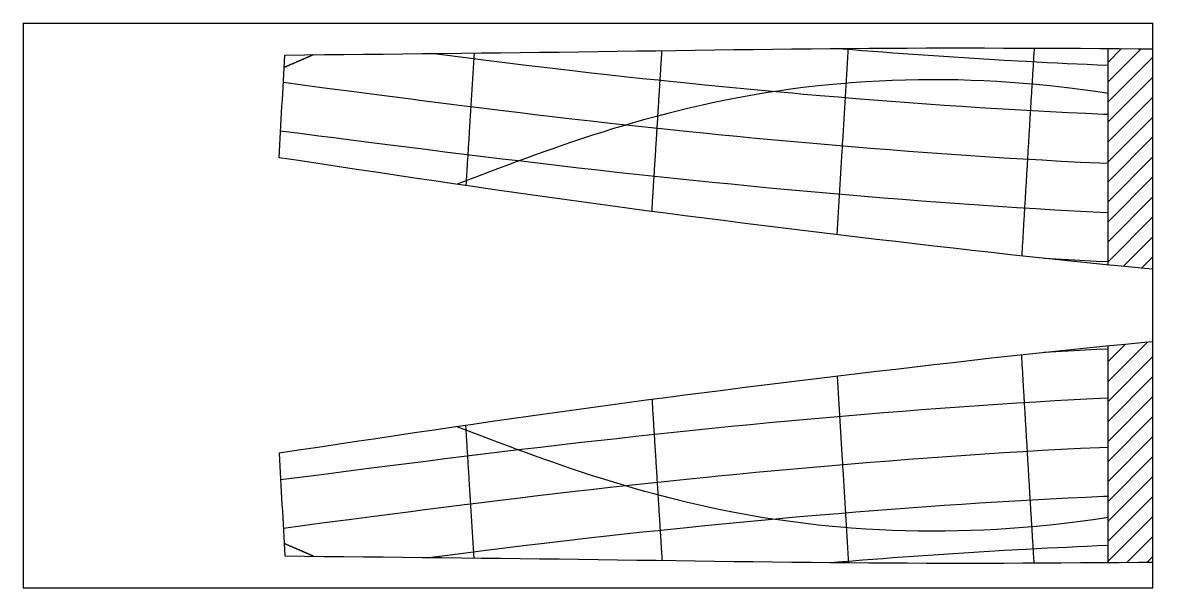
# Model space of a CAD drawing. Extents: x 0 to 10.8, y -3.3 to 3.4.
# Drawn here: x 5.72 to 8.276, y -2.412 to -1.162 of the extents above; entities that cross this region are included whole.
import ezdxf

# ---------------------------------------------------------------- set-up
doc = ezdxf.new("R2010")
doc.units = 0
doc.header["$MEASUREMENT"] = 0
for name, color, linetype in [('buttocks', 7, 'Continuous'), ('stations', 7, 'Continuous'), ('waterlines', 7, 'Continuous'), ('Борт', 7, 'Continuous')]:
    doc.layers.add(name, color=color, linetype=linetype)

msp = doc.modelspace()

# ---------------------------------------------------------------- hatches: boundary and pattern name
at = {"linetype": 'ByBlock'}
h = msp.add_hatch(dxfattribs=at)
h.set_pattern_fill('ANSI31', color=4, scale=0.25, style=0)
h.paths.add_polyline_path([(8.2203, -1.7065), (8.2203, -1.2189), (8.188, -1.2187), (8.1453, -1.2184), (8.1203, -1.2182), (8.1203, -1.6971), (8.159, -1.7009), (8.2014, -1.7048)])
h.paths.add_polyline_path([(8.2203, -2.355), (8.2203, -1.8674), (8.2014, -1.8691), (8.159, -1.873), (8.1203, -1.8767), (8.1203, -2.3557), (8.1453, -2.3556), (8.188, -2.3553)])
h.paths.add_polyline_path([(8.4203, -1.7065), (8.4203, -1.2189), (8.388, -1.2187), (8.3453, -1.2184), (8.3203, -1.2182), (8.3203, -1.6971), (8.359, -1.7009), (8.4014, -1.7048)])
h.paths.add_polyline_path([(8.4203, -2.355), (8.4203, -1.8674), (8.4014, -1.8691), (8.359, -1.873), (8.3203, -1.8767), (8.3203, -2.3557), (8.3453, -2.3556), (8.388, -2.3553)])

# ---------------------------------------------------------------- linework, layer by layer
at = {"color": 2, "linetype": 'ByBlock'}
for p, q in [((5.7203, -1.162), (8.2203, -1.162)), ((5.7203, -1.162), (5.7203, -2.412)), ((8.2203, -2.412), (8.2203, -1.162)), ((5.7203, -2.412), (8.2203, -2.412))]:
    msp.add_line(p, q, dxfattribs=at)
at = {"color": 4, "linetype": 'ByBlock'}
for p, q in [((8.1203, -1.2182), (8.1203, -1.6971)), ((8.1203, -1.8767), (8.1203, -2.3557))]:
    msp.add_line(p, q, dxfattribs=at)
at = {"layer": 'buttocks', "color": 135}
for points in [[(6.363, -1.232), (6.3623, -1.2323), (6.3616, -1.2326), (6.361, -1.2329), (6.3603, -1.2332), (6.3597, -1.2335), (6.359, -1.2337), (6.3583, -1.234), (6.3577, -1.2343), (6.357, -1.2346), (6.3564, -1.2349), (6.3557, -1.2352), (6.3551, -1.2355), (6.3544, -1.2357), (6.3538, -1.236), (6.3531, -1.2363), (6.3525, -1.2366), (6.3519, -1.2368), (6.3512, -1.2371), (6.3506, -1.2374), (6.35, -1.2377), (6.3494, -1.2379), (6.3488, -1.2382), (6.3482, -1.2384), (6.3476, -1.2387), (6.347, -1.239), (6.3464, -1.2392), (6.3458, -1.2395), (6.3453, -1.2397), (6.3447, -1.24), (6.3442, -1.2402), (6.3436, -1.2404), (6.3431, -1.2407), (6.3425, -1.2409), (6.342, -1.2411), (6.3415, -1.2414), (6.341, -1.2416), (6.3405, -1.2418), (6.34, -1.242), (6.3395, -1.2422), (6.339, -1.2424), (6.3385, -1.2427), (6.338, -1.2429), (6.3376, -1.2431), (6.3371, -1.2433), (6.3366, -1.2435), (6.3361, -1.2437), (6.3356, -1.2439), (6.3351, -1.2441), (6.3346, -1.2443), (6.3341, -1.2446), (6.3336, -1.2448), (6.3331, -1.245), (6.3326, -1.2452), (6.3321, -1.2454), (6.3315, -1.2457), (6.331, -1.2459), (6.3304, -1.2462), (6.3299, -1.2464), (6.3293, -1.2466), (6.3287, -1.2469), (6.3281, -1.2472), (6.3275, -1.2474), (6.3269, -1.2477), (6.3262, -1.248), (6.3256, -1.2482), (6.3249, -1.2485), (6.3243, -1.2488), (6.3236, -1.2491), (6.3229, -1.2494), (6.3222, -1.2497), (6.3215, -1.25), (6.3208, -1.2503), (6.32, -1.2506), (6.3193, -1.2509), (6.3186, -1.2513), (6.3178, -1.2516), (6.317, -1.2519), (6.3163, -1.2522), (6.3155, -1.2526), (6.3147, -1.2529), (6.3139, -1.2532), (6.3131, -1.2536), (6.3123, -1.2539), (6.3115, -1.2543), (6.3107, -1.2546), (6.3099, -1.255), (6.3091, -1.2553), (6.3083, -1.2557), (6.3074, -1.256), (6.3066, -1.2564), (6.3058, -1.2568), (6.3049, -1.2571), (6.3041, -1.2575), (6.3032, -1.2578), (6.3024, -1.2582), (6.3016, -1.2586), (6.3007, -1.2589), (6.2999, -1.2593), (6.299, -1.2596), (6.2982, -1.26)], [(8.1203, -1.3176), (8.1174, -1.3172), (8.088, -1.3128), (8.0592, -1.3088), (8.0366, -1.3061), (8.0179, -1.3038), (7.9921, -1.3009), (7.9617, -1.2979), (7.933, -1.2954), (7.9043, -1.2932), (7.8753, -1.2914), (7.8465, -1.2899), (7.8175, -1.2887), (7.7886, -1.2879), (7.7596, -1.2874), (7.7306, -1.2873), (7.7017, -1.2875), (7.6726, -1.288), (7.6433, -1.289), (7.6154, -1.2902), (7.5853, -1.2919), (7.5526, -1.2942), (7.5386, -1.2953), (7.511, -1.2978), (7.4797, -1.3009), (7.4521, -1.3041), (7.4233, -1.3078), (7.391, -1.3124), (7.3684, -1.3158), (7.3506, -1.3188), (7.3225, -1.3235), (7.2938, -1.3289), (7.2634, -1.335), (7.2455, -1.3387), (7.224, -1.3434), (7.1903, -1.3512), (7.1646, -1.3575), (7.15, -1.3611), (7.119, -1.3692), (7.0959, -1.3756), (7.0779, -1.3806), (7.0486, -1.3891), (7.027, -1.3956), (7.0051, -1.4024), (6.9779, -1.4111), (6.9603, -1.4169), (6.9338, -1.4257), (6.9166, -1.4316), (6.8926, -1.4399), (6.8746, -1.4463), (6.8519, -1.4544), (6.8341, -1.4609), (6.8111, -1.4693), (6.7944, -1.4755), (6.7699, -1.4847), (6.7545, -1.4906), (6.7257, -1.5015), (6.7119, -1.5068), (6.681, -1.5187)], [(8.1203, -2.2562), (8.1174, -2.2567), (8.088, -2.2611), (8.0592, -2.2651), (8.0366, -2.2679), (8.0179, -2.2702), (7.9921, -2.273), (7.9617, -2.276), (7.933, -2.2785), (7.9043, -2.2807), (7.8753, -2.2825), (7.8465, -2.284), (7.8175, -2.2852), (7.7886, -2.286), (7.7596, -2.2865), (7.7306, -2.2867), (7.7017, -2.2865), (7.6726, -2.2859), (7.6433, -2.285), (7.6154, -2.2838), (7.5853, -2.282), (7.5526, -2.2797), (7.5386, -2.2786), (7.511, -2.2762), (7.4797, -2.273), (7.4521, -2.2698), (7.4233, -2.2661), (7.391, -2.2616), (7.3684, -2.2581), (7.3506, -2.2551), (7.3225, -2.2504), (7.2938, -2.245), (7.2634, -2.2389), (7.2455, -2.2352), (7.224, -2.2305), (7.1903, -2.2227), (7.1646, -2.2165), (7.15, -2.2128), (7.119, -2.2047), (7.0959, -2.1983), (7.0779, -2.1933), (7.0486, -2.1848), (7.027, -2.1783), (7.0051, -2.1715), (6.9779, -2.1629), (6.9603, -2.157), (6.9338, -2.1483), (6.9166, -2.1423), (6.8926, -2.134), (6.8746, -2.1276), (6.8519, -2.1195), (6.8341, -2.113), (6.8111, -2.1046), (6.7944, -2.0984), (6.7699, -2.0892), (6.7545, -2.0834), (6.7257, -2.0724), (6.7119, -2.0671), (6.681, -2.0552)], [(6.363, -2.3419), (6.3623, -2.3416), (6.3616, -2.3413), (6.361, -2.341), (6.3603, -2.3408), (6.3597, -2.3405), (6.359, -2.3402), (6.3583, -2.3399), (6.3577, -2.3396), (6.357, -2.3393), (6.3564, -2.339), (6.3557, -2.3387), (6.3551, -2.3385), (6.3544, -2.3382), (6.3538, -2.3379), (6.3531, -2.3376), (6.3525, -2.3374), (6.3519, -2.3371), (6.3512, -2.3368), (6.3506, -2.3365), (6.35, -2.3363), (6.3494, -2.336), (6.3488, -2.3357), (6.3482, -2.3355), (6.3476, -2.3352), (6.347, -2.335), (6.3464, -2.3347), (6.3458, -2.3345), (6.3453, -2.3342), (6.3447, -2.334), (6.3442, -2.3337), (6.3436, -2.3335), (6.3431, -2.3333), (6.3425, -2.333), (6.342, -2.3328), (6.3415, -2.3326), (6.341, -2.3323), (6.3405, -2.3321), (6.34, -2.3319), (6.3395, -2.3317), (6.339, -2.3315), (6.3385, -2.3313), (6.338, -2.3311), (6.3376, -2.3309), (6.3371, -2.3306), (6.3366, -2.3304), (6.3361, -2.3302), (6.3356, -2.33), (6.3351, -2.3298), (6.3346, -2.3296), (6.3341, -2.3294), (6.3336, -2.3291), (6.3331, -2.3289), (6.3326, -2.3287), (6.3321, -2.3285), (6.3315, -2.3282), (6.331, -2.328), (6.3304, -2.3278), (6.3299, -2.3275), (6.3293, -2.3273), (6.3287, -2.327), (6.3281, -2.3268), (6.3275, -2.3265), (6.3269, -2.3262), (6.3262, -2.326), (6.3256, -2.3257), (6.3249, -2.3254), (6.3243, -2.3251), (6.3236, -2.3248), (6.3229, -2.3245), (6.3222, -2.3242), (6.3215, -2.3239), (6.3208, -2.3236), (6.32, -2.3233), (6.3193, -2.323), (6.3186, -2.3227), (6.3178, -2.3223), (6.317, -2.322), (6.3163, -2.3217), (6.3155, -2.3213), (6.3147, -2.321), (6.3139, -2.3207), (6.3131, -2.3203), (6.3123, -2.32), (6.3115, -2.3196), (6.3107, -2.3193), (6.3099, -2.3189), (6.3091, -2.3186), (6.3083, -2.3182), (6.3074, -2.3179), (6.3066, -2.3175), (6.3058, -2.3172), (6.3049, -2.3168), (6.3041, -2.3165), (6.3032, -2.3161), (6.3024, -2.3157), (6.3016, -2.3154), (6.3007, -2.315), (6.2999, -2.3146), (6.299, -2.3143), (6.2982, -2.3139)]]:
    msp.add_lwpolyline(points, dxfattribs=at)
at = {"layer": 'stations', "color": 135}
for points in [[(7.1119, -1.5788), (7.1121, -1.5752), (7.1123, -1.5717), (7.1125, -1.5681), (7.1127, -1.5646), (7.113, -1.561), (7.1132, -1.5574), (7.1134, -1.5539), (7.1136, -1.5503), (7.1138, -1.5468), (7.1141, -1.5432), (7.1143, -1.5396), (7.1145, -1.5361), (7.1147, -1.5325), (7.115, -1.529), (7.1152, -1.5254), (7.1154, -1.5218), (7.1156, -1.5183), (7.1158, -1.5147), (7.1161, -1.5112), (7.1163, -1.5076), (7.1165, -1.5041), (7.1167, -1.5005), (7.117, -1.4969), (7.1172, -1.4934), (7.1174, -1.4898), (7.1176, -1.4863), (7.1178, -1.4827), (7.1181, -1.4791), (7.1183, -1.4756), (7.1185, -1.472), (7.1187, -1.4685), (7.1189, -1.4649), (7.1192, -1.4613), (7.1194, -1.4578), (7.1196, -1.4542), (7.1198, -1.4507), (7.1201, -1.4471), (7.1203, -1.4435), (7.1205, -1.44), (7.1207, -1.4364), (7.1209, -1.4329), (7.1212, -1.4293), (7.1214, -1.4257), (7.1216, -1.4222), (7.1218, -1.4186), (7.1221, -1.4151), (7.1223, -1.4115), (7.1225, -1.408), (7.1227, -1.4044), (7.1229, -1.4008), (7.1232, -1.3973), (7.1234, -1.3937), (7.1236, -1.3902), (7.1238, -1.3866), (7.1241, -1.383), (7.1243, -1.3795), (7.1245, -1.3759), (7.1247, -1.3724), (7.1249, -1.3688), (7.1252, -1.3652), (7.1254, -1.3617), (7.1256, -1.3581), (7.1258, -1.3546), (7.126, -1.351), (7.1263, -1.3474), (7.1265, -1.3439), (7.1267, -1.3403), (7.1269, -1.3368), (7.1272, -1.3332), (7.1274, -1.3296), (7.1276, -1.3261), (7.1278, -1.3225), (7.128, -1.319), (7.1283, -1.3154), (7.1285, -1.3119), (7.1287, -1.3083), (7.1289, -1.3047), (7.1292, -1.3012), (7.1294, -1.2976), (7.1296, -1.2941), (7.1298, -1.2905), (7.13, -1.2869), (7.1303, -1.2834), (7.1305, -1.2798), (7.1307, -1.2763), (7.1309, -1.2727), (7.1312, -1.2691), (7.1314, -1.2656), (7.1316, -1.262), (7.1318, -1.2585), (7.132, -1.2549), (7.1323, -1.2513), (7.1325, -1.2478), (7.1327, -1.2442), (7.1329, -1.2407), (7.1332, -1.2371), (7.1334, -1.2336), (7.1336, -1.23), (7.1338, -1.2264), (7.1341, -1.2229)], [(7.5216, -1.6302), (7.5218, -1.6261), (7.5221, -1.622), (7.5223, -1.6178), (7.5226, -1.6137), (7.5228, -1.6096), (7.5231, -1.6055), (7.5233, -1.6013), (7.5236, -1.5972), (7.5238, -1.5931), (7.5241, -1.589), (7.5243, -1.5849), (7.5246, -1.5807), (7.5248, -1.5766), (7.5251, -1.5725), (7.5253, -1.5684), (7.5256, -1.5642), (7.5258, -1.5601), (7.5261, -1.556), (7.5263, -1.5519), (7.5266, -1.5477), (7.5268, -1.5436), (7.5271, -1.5395), (7.5273, -1.5354), (7.5276, -1.5313), (7.5278, -1.5271), (7.5281, -1.523), (7.5283, -1.5189), (7.5286, -1.5148), (7.5288, -1.5106), (7.5291, -1.5065), (7.5293, -1.5024), (7.5296, -1.4983), (7.5298, -1.4941), (7.5301, -1.49), (7.5303, -1.4859), (7.5306, -1.4818), (7.5308, -1.4777), (7.5311, -1.4735), (7.5313, -1.4694), (7.5316, -1.4653), (7.5318, -1.4612), (7.5321, -1.457), (7.5323, -1.4529), (7.5326, -1.4488), (7.5328, -1.4447), (7.5331, -1.4405), (7.5333, -1.4364), (7.5336, -1.4323), (7.5338, -1.4282), (7.5341, -1.424), (7.5343, -1.4199), (7.5346, -1.4158), (7.5348, -1.4117), (7.5351, -1.4076), (7.5353, -1.4034), (7.5356, -1.3993), (7.5358, -1.3952), (7.5361, -1.3911), (7.5363, -1.3869), (7.5366, -1.3828), (7.5368, -1.3787), (7.5371, -1.3746), (7.5373, -1.3704), (7.5376, -1.3663), (7.5378, -1.3622), (7.5381, -1.3581), (7.5383, -1.354), (7.5386, -1.3498), (7.5388, -1.3457), (7.5391, -1.3416), (7.5393, -1.3375), (7.5396, -1.3333), (7.5398, -1.3292), (7.5401, -1.3251), (7.5403, -1.321), (7.5406, -1.3168), (7.5408, -1.3127), (7.5411, -1.3086), (7.5413, -1.3045), (7.5416, -1.3004), (7.5418, -1.2962), (7.5421, -1.2921), (7.5423, -1.288), (7.5426, -1.2839), (7.5428, -1.2797), (7.5431, -1.2756), (7.5433, -1.2715), (7.5436, -1.2674), (7.5438, -1.2632), (7.5441, -1.2591), (7.5443, -1.255), (7.5446, -1.2509), (7.5448, -1.2468), (7.5451, -1.2426), (7.5453, -1.2385), (7.5456, -1.2344), (7.5458, -1.2303), (7.5461, -1.2261), (7.5463, -1.222), (7.5466, -1.2179)], [(7.9575, -1.2173), (7.9572, -1.2219), (7.9569, -1.2265), (7.9566, -1.2311), (7.9564, -1.2357), (7.9561, -1.2403), (7.9558, -1.2449), (7.9555, -1.2495), (7.9552, -1.2541), (7.955, -1.2587), (7.9547, -1.2633), (7.9544, -1.2679), (7.9541, -1.2725), (7.9539, -1.2771), (7.9536, -1.2817), (7.9533, -1.2863), (7.953, -1.2909), (7.9528, -1.2955), (7.9525, -1.3001), (7.9522, -1.3047), (7.9519, -1.3093), (7.9517, -1.3139), (7.9514, -1.3185), (7.9511, -1.3231), (7.9508, -1.3277), (7.9505, -1.3323), (7.9503, -1.3369), (7.95, -1.3415), (7.9497, -1.3461), (7.9494, -1.3507), (7.9492, -1.3553), (7.9489, -1.3599), (7.9486, -1.3645), (7.9483, -1.3691), (7.9481, -1.3737), (7.9478, -1.3784), (7.9475, -1.383), (7.9472, -1.3876), (7.947, -1.3922), (7.9467, -1.3968), (7.9464, -1.4014), (7.9461, -1.406), (7.9459, -1.4106), (7.9456, -1.4152), (7.9453, -1.4198), (7.945, -1.4244), (7.9448, -1.429), (7.9445, -1.4336), (7.9442, -1.4382), (7.9439, -1.4428), (7.9437, -1.4474), (7.9434, -1.452), (7.9431, -1.4566), (7.9428, -1.4612), (7.9426, -1.4658), (7.9423, -1.4704), (7.942, -1.475), (7.9417, -1.4796), (7.9415, -1.4842), (7.9412, -1.4888), (7.9409, -1.4934), (7.9406, -1.498), (7.9404, -1.5026), (7.9401, -1.5072), (7.9398, -1.5118), (7.9395, -1.5164), (7.9393, -1.521), (7.939, -1.5256), (7.9387, -1.5302), (7.9384, -1.5348), (7.9382, -1.5394), (7.9379, -1.544), (7.9376, -1.5486), (7.9374, -1.5532), (7.9371, -1.5578), (7.9368, -1.5624), (7.9365, -1.567), (7.9363, -1.5716), (7.936, -1.5762), (7.9357, -1.5808), (7.9354, -1.5854), (7.9352, -1.59), (7.9349, -1.5946), (7.9346, -1.5992), (7.9343, -1.6038), (7.9341, -1.6084), (7.9338, -1.613), (7.9335, -1.6176), (7.9332, -1.6222), (7.933, -1.6268), (7.9327, -1.6314), (7.9324, -1.636), (7.9322, -1.6406), (7.9319, -1.6452), (7.9316, -1.6498), (7.9313, -1.6544), (7.9311, -1.659), (7.9308, -1.6636), (7.9305, -1.6682), (7.9302, -1.6728), (7.93, -1.6774)], [(6.7183, -1.2283), (6.7181, -1.2312), (6.7179, -1.2341), (6.7177, -1.2371), (6.7176, -1.24), (6.7174, -1.2429), (6.7172, -1.2459), (6.717, -1.2488), (6.7168, -1.2517), (6.7166, -1.2547), (6.7165, -1.2576), (6.7163, -1.2605), (6.7161, -1.2635), (6.7159, -1.2664), (6.7157, -1.2693), (6.7155, -1.2723), (6.7154, -1.2752), (6.7152, -1.2781), (6.715, -1.2811), (6.7148, -1.284), (6.7146, -1.2869), (6.7145, -1.2899), (6.7143, -1.2928), (6.7141, -1.2957), (6.7139, -1.2987), (6.7137, -1.3016), (6.7135, -1.3045), (6.7134, -1.3074), (6.7132, -1.3104), (6.713, -1.3133), (6.7128, -1.3162), (6.7126, -1.3192), (6.7124, -1.3221), (6.7123, -1.325), (6.7121, -1.328), (6.7119, -1.3309), (6.7117, -1.3338), (6.7115, -1.3368), (6.7114, -1.3397), (6.7112, -1.3426), (6.711, -1.3456), (6.7108, -1.3485), (6.7106, -1.3514), (6.7104, -1.3544), (6.7103, -1.3573), (6.7101, -1.3602), (6.7099, -1.3632), (6.7097, -1.3661), (6.7095, -1.369), (6.7093, -1.372), (6.7092, -1.3749), (6.709, -1.3778), (6.7088, -1.3808), (6.7086, -1.3837), (6.7084, -1.3866), (6.7083, -1.3896), (6.7081, -1.3925), (6.7079, -1.3954), (6.7077, -1.3984), (6.7075, -1.4013), (6.7073, -1.4042), (6.7072, -1.4071), (6.707, -1.4101), (6.7068, -1.413), (6.7066, -1.4159), (6.7064, -1.4189), (6.7063, -1.4218), (6.7061, -1.4247), (6.7059, -1.4277), (6.7057, -1.4306), (6.7055, -1.4335), (6.7053, -1.4365), (6.7052, -1.4394), (6.705, -1.4423), (6.7048, -1.4453), (6.7046, -1.4482), (6.7044, -1.4511), (6.7043, -1.4541), (6.7041, -1.457), (6.7039, -1.4599), (6.7037, -1.4629), (6.7035, -1.4658), (6.7033, -1.4687), (6.7032, -1.4717), (6.703, -1.4746), (6.7028, -1.4775), (6.7026, -1.4805), (6.7024, -1.4834), (6.7023, -1.4863), (6.7021, -1.4893), (6.7019, -1.4922), (6.7017, -1.4951), (6.7015, -1.4981), (6.7013, -1.501), (6.7012, -1.5039), (6.701, -1.5068), (6.7008, -1.5098), (6.7006, -1.5127), (6.7004, -1.5156), (6.7003, -1.5186), (6.7001, -1.5215)], [(7.9575, -2.3566), (7.9572, -2.352), (7.9569, -2.3474), (7.9566, -2.3428), (7.9564, -2.3382), (7.9561, -2.3336), (7.9558, -2.329), (7.9555, -2.3244), (7.9552, -2.3198), (7.955, -2.3152), (7.9547, -2.3106), (7.9544, -2.306), (7.9541, -2.3014), (7.9539, -2.2968), (7.9536, -2.2922), (7.9533, -2.2876), (7.953, -2.283), (7.9528, -2.2784), (7.9525, -2.2738), (7.9522, -2.2692), (7.9519, -2.2646), (7.9517, -2.26), (7.9514, -2.2554), (7.9511, -2.2508), (7.9508, -2.2462), (7.9505, -2.2416), (7.9503, -2.237), (7.95, -2.2324), (7.9497, -2.2278), (7.9494, -2.2232), (7.9492, -2.2186), (7.9489, -2.214), (7.9486, -2.2094), (7.9483, -2.2048), (7.9481, -2.2002), (7.9478, -2.1956), (7.9475, -2.191), (7.9472, -2.1864), (7.947, -2.1818), (7.9467, -2.1772), (7.9464, -2.1726), (7.9461, -2.168), (7.9459, -2.1634), (7.9456, -2.1588), (7.9453, -2.1542), (7.945, -2.1496), (7.9448, -2.145), (7.9445, -2.1404), (7.9442, -2.1358), (7.9439, -2.1312), (7.9437, -2.1266), (7.9434, -2.122), (7.9431, -2.1173), (7.9428, -2.1127), (7.9426, -2.1081), (7.9423, -2.1035), (7.942, -2.0989), (7.9417, -2.0943), (7.9415, -2.0897), (7.9412, -2.0851), (7.9409, -2.0805), (7.9406, -2.0759), (7.9404, -2.0713), (7.9401, -2.0667), (7.9398, -2.0621), (7.9395, -2.0575), (7.9393, -2.0529), (7.939, -2.0483), (7.9387, -2.0437), (7.9384, -2.0391), (7.9382, -2.0345), (7.9379, -2.0299), (7.9376, -2.0253), (7.9374, -2.0207), (7.9371, -2.0161), (7.9368, -2.0115), (7.9365, -2.0069), (7.9363, -2.0023), (7.936, -1.9977), (7.9357, -1.9931), (7.9354, -1.9885), (7.9352, -1.9839), (7.9349, -1.9793), (7.9346, -1.9747), (7.9343, -1.9701), (7.9341, -1.9655), (7.9338, -1.9609), (7.9335, -1.9563), (7.9332, -1.9517), (7.933, -1.9471), (7.9327, -1.9425), (7.9324, -1.9379), (7.9322, -1.9333), (7.9319, -1.9287), (7.9316, -1.9241), (7.9313, -1.9195), (7.9311, -1.9149), (7.9308, -1.9103), (7.9305, -1.9057), (7.9302, -1.9011), (7.93, -1.8965)], [(7.5216, -1.9437), (7.5218, -1.9478), (7.5221, -1.952), (7.5223, -1.9561), (7.5226, -1.9602), (7.5228, -1.9643), (7.5231, -1.9685), (7.5233, -1.9726), (7.5236, -1.9767), (7.5238, -1.9808), (7.5241, -1.9849), (7.5243, -1.9891), (7.5246, -1.9932), (7.5248, -1.9973), (7.5251, -2.0014), (7.5253, -2.0056), (7.5256, -2.0097), (7.5258, -2.0138), (7.5261, -2.0179), (7.5263, -2.0221), (7.5266, -2.0262), (7.5268, -2.0303), (7.5271, -2.0344), (7.5273, -2.0385), (7.5276, -2.0427), (7.5278, -2.0468), (7.5281, -2.0509), (7.5283, -2.055), (7.5286, -2.0592), (7.5288, -2.0633), (7.5291, -2.0674), (7.5293, -2.0715), (7.5296, -2.0757), (7.5298, -2.0798), (7.5301, -2.0839), (7.5303, -2.088), (7.5306, -2.0921), (7.5308, -2.0963), (7.5311, -2.1004), (7.5313, -2.1045), (7.5316, -2.1086), (7.5318, -2.1128), (7.5321, -2.1169), (7.5323, -2.121), (7.5326, -2.1251), (7.5328, -2.1293), (7.5331, -2.1334), (7.5333, -2.1375), (7.5336, -2.1416), (7.5338, -2.1458), (7.5341, -2.1499), (7.5343, -2.154), (7.5346, -2.1581), (7.5348, -2.1622), (7.5351, -2.1664), (7.5353, -2.1705), (7.5356, -2.1746), (7.5358, -2.1787), (7.5361, -2.1829), (7.5363, -2.187), (7.5366, -2.1911), (7.5368, -2.1952), (7.5371, -2.1994), (7.5373, -2.2035), (7.5376, -2.2076), (7.5378, -2.2117), (7.5381, -2.2158), (7.5383, -2.22), (7.5386, -2.2241), (7.5388, -2.2282), (7.5391, -2.2323), (7.5393, -2.2365), (7.5396, -2.2406), (7.5398, -2.2447), (7.5401, -2.2488), (7.5403, -2.253), (7.5406, -2.2571), (7.5408, -2.2612), (7.5411, -2.2653), (7.5413, -2.2694), (7.5416, -2.2736), (7.5418, -2.2777), (7.5421, -2.2818), (7.5423, -2.2859), (7.5426, -2.2901), (7.5428, -2.2942), (7.5431, -2.2983), (7.5433, -2.3024), (7.5436, -2.3066), (7.5438, -2.3107), (7.5441, -2.3148), (7.5443, -2.3189), (7.5446, -2.323), (7.5448, -2.3272), (7.5451, -2.3313), (7.5453, -2.3354), (7.5456, -2.3395), (7.5458, -2.3437), (7.5461, -2.3478), (7.5463, -2.3519), (7.5466, -2.356)], [(7.1119, -1.9951), (7.1121, -1.9987), (7.1123, -2.0022), (7.1125, -2.0058), (7.1127, -2.0094), (7.113, -2.0129), (7.1132, -2.0165), (7.1134, -2.02), (7.1136, -2.0236), (7.1138, -2.0272), (7.1141, -2.0307), (7.1143, -2.0343), (7.1145, -2.0378), (7.1147, -2.0414), (7.115, -2.045), (7.1152, -2.0485), (7.1154, -2.0521), (7.1156, -2.0556), (7.1158, -2.0592), (7.1161, -2.0628), (7.1163, -2.0663), (7.1165, -2.0699), (7.1167, -2.0734), (7.117, -2.077), (7.1172, -2.0805), (7.1174, -2.0841), (7.1176, -2.0877), (7.1178, -2.0912), (7.1181, -2.0948), (7.1183, -2.0983), (7.1185, -2.1019), (7.1187, -2.1055), (7.1189, -2.109), (7.1192, -2.1126), (7.1194, -2.1161), (7.1196, -2.1197), (7.1198, -2.1233), (7.1201, -2.1268), (7.1203, -2.1304), (7.1205, -2.1339), (7.1207, -2.1375), (7.1209, -2.1411), (7.1212, -2.1446), (7.1214, -2.1482), (7.1216, -2.1517), (7.1218, -2.1553), (7.1221, -2.1589), (7.1223, -2.1624), (7.1225, -2.166), (7.1227, -2.1695), (7.1229, -2.1731), (7.1232, -2.1766), (7.1234, -2.1802), (7.1236, -2.1838), (7.1238, -2.1873), (7.1241, -2.1909), (7.1243, -2.1944), (7.1245, -2.198), (7.1247, -2.2016), (7.1249, -2.2051), (7.1252, -2.2087), (7.1254, -2.2122), (7.1256, -2.2158), (7.1258, -2.2194), (7.126, -2.2229), (7.1263, -2.2265), (7.1265, -2.23), (7.1267, -2.2336), (7.1269, -2.2372), (7.1272, -2.2407), (7.1274, -2.2443), (7.1276, -2.2478), (7.1278, -2.2514), (7.128, -2.255), (7.1283, -2.2585), (7.1285, -2.2621), (7.1287, -2.2656), (7.1289, -2.2692), (7.1292, -2.2727), (7.1294, -2.2763), (7.1296, -2.2799), (7.1298, -2.2834), (7.13, -2.287), (7.1303, -2.2905), (7.1305, -2.2941), (7.1307, -2.2977), (7.1309, -2.3012), (7.1312, -2.3048), (7.1314, -2.3083), (7.1316, -2.3119), (7.1318, -2.3155), (7.132, -2.319), (7.1323, -2.3226), (7.1325, -2.3261), (7.1327, -2.3297), (7.1329, -2.3333), (7.1332, -2.3368), (7.1334, -2.3404), (7.1336, -2.3439), (7.1338, -2.3475), (7.1341, -2.351)], [(6.7183, -2.3456), (6.7181, -2.3427), (6.7179, -2.3398), (6.7177, -2.3368), (6.7176, -2.3339), (6.7174, -2.331), (6.7172, -2.3281), (6.717, -2.3251), (6.7168, -2.3222), (6.7166, -2.3193), (6.7165, -2.3163), (6.7163, -2.3134), (6.7161, -2.3105), (6.7159, -2.3075), (6.7157, -2.3046), (6.7155, -2.3017), (6.7154, -2.2987), (6.7152, -2.2958), (6.715, -2.2929), (6.7148, -2.2899), (6.7146, -2.287), (6.7145, -2.2841), (6.7143, -2.2811), (6.7141, -2.2782), (6.7139, -2.2753), (6.7137, -2.2723), (6.7135, -2.2694), (6.7134, -2.2665), (6.7132, -2.2635), (6.713, -2.2606), (6.7128, -2.2577), (6.7126, -2.2547), (6.7124, -2.2518), (6.7123, -2.2489), (6.7121, -2.2459), (6.7119, -2.243), (6.7117, -2.2401), (6.7115, -2.2371), (6.7114, -2.2342), (6.7112, -2.2313), (6.711, -2.2284), (6.7108, -2.2254), (6.7106, -2.2225), (6.7104, -2.2196), (6.7103, -2.2166), (6.7101, -2.2137), (6.7099, -2.2108), (6.7097, -2.2078), (6.7095, -2.2049), (6.7093, -2.202), (6.7092, -2.199), (6.709, -2.1961), (6.7088, -2.1932), (6.7086, -2.1902), (6.7084, -2.1873), (6.7083, -2.1844), (6.7081, -2.1814), (6.7079, -2.1785), (6.7077, -2.1756), (6.7075, -2.1726), (6.7073, -2.1697), (6.7072, -2.1668), (6.707, -2.1638), (6.7068, -2.1609), (6.7066, -2.158), (6.7064, -2.155), (6.7063, -2.1521), (6.7061, -2.1492), (6.7059, -2.1462), (6.7057, -2.1433), (6.7055, -2.1404), (6.7053, -2.1375), (6.7052, -2.1345), (6.705, -2.1316), (6.7048, -2.1287), (6.7046, -2.1257), (6.7044, -2.1228), (6.7043, -2.1199), (6.7041, -2.1169), (6.7039, -2.114), (6.7037, -2.1111), (6.7035, -2.1081), (6.7033, -2.1052), (6.7032, -2.1023), (6.703, -2.0993), (6.7028, -2.0964), (6.7026, -2.0935), (6.7024, -2.0905), (6.7023, -2.0876), (6.7021, -2.0847), (6.7019, -2.0817), (6.7017, -2.0788), (6.7015, -2.0759), (6.7013, -2.0729), (6.7012, -2.07), (6.701, -2.0671), (6.7008, -2.0641), (6.7006, -2.0612), (6.7004, -2.0583), (6.7003, -2.0553), (6.7001, -2.0524)]]:
    msp.add_lwpolyline(points, dxfattribs=at)
at = {"layer": 'waterlines', "color": 135}
for points in [[(8.1203, -1.2558), (8.12, -1.2558), (8.0976, -1.2548), (8.0752, -1.2538), (8.0528, -1.2528), (8.0303, -1.2518), (8.0081, -1.2507), (7.986, -1.2496), (7.9625, -1.2484), (7.9395, -1.2471), (7.922, -1.2462), (7.9078, -1.2454), (7.8908, -1.2444), (7.8696, -1.2432), (7.8464, -1.2418), (7.8238, -1.2404), (7.8016, -1.239), (7.7793, -1.2376), (7.7569, -1.2361), (7.7345, -1.2346), (7.7122, -1.2331), (7.6898, -1.2315), (7.6674, -1.2299), (7.645, -1.2283), (7.6227, -1.2266), (7.6004, -1.2249), (7.5777, -1.2232), (7.5554, -1.2214), (7.5345, -1.2198), (7.5148, -1.2182)], [(8.1203, -1.3644), (8.1108, -1.364), (8.0716, -1.3622), (8.0325, -1.3603), (7.9933, -1.3583), (7.9542, -1.3562), (7.9151, -1.354), (7.876, -1.3516), (7.8369, -1.3492), (7.7978, -1.3467), (7.7587, -1.344), (7.7196, -1.3413), (7.6805, -1.3385), (7.6414, -1.3355), (7.6023, -1.3325), (7.5631, -1.3294), (7.5243, -1.3262), (7.4843, -1.3229), (7.4481, -1.3197), (7.422, -1.3174), (7.3861, -1.3142), (7.3459, -1.3105), (7.3072, -1.3069), (7.2679, -1.3031), (7.229, -1.2992), (7.1893, -1.2952), (7.152, -1.2914), (7.1255, -1.2886), (7.091, -1.285), (7.0503, -1.2806), (7.0119, -1.2763), (6.9715, -1.2718), (6.9363, -1.2677), (6.9101, -1.2647), (6.8731, -1.2603), (6.8337, -1.2556), (6.7924, -1.2506), (6.763, -1.2469), (6.733, -1.2432), (6.694, -1.2383), (6.6537, -1.2332), (6.6238, -1.2293)], [(8.1203, -1.473), (8.1022, -1.4723), (8.0599, -1.4702), (8.0176, -1.468), (7.9754, -1.4657), (7.9331, -1.4633), (7.8908, -1.4607), (7.8486, -1.458), (7.8063, -1.4552), (7.7641, -1.4522), (7.7218, -1.4492), (7.6796, -1.446), (7.6374, -1.4428), (7.5951, -1.4394), (7.5529, -1.4359), (7.5107, -1.4324), (7.4684, -1.4287), (7.4262, -1.4249), (7.384, -1.4211), (7.3417, -1.4171), (7.2996, -1.4131), (7.2581, -1.409), (7.2325, -1.4065), (7.1875, -1.4019), (7.146, -1.3976), (7.1035, -1.3931), (7.0613, -1.3885), (7.019, -1.3839), (6.9766, -1.3791), (6.9346, -1.3743), (6.8911, -1.3692), (6.8528, -1.3647), (6.8199, -1.3607), (6.7762, -1.3555), (6.7343, -1.3503), (6.6915, -1.345), (6.6504, -1.3398), (6.6032, -1.3338), (6.5783, -1.3307), (6.5319, -1.3247), (6.491, -1.3194), (6.447, -1.3136), (6.4108, -1.3089), (6.3813, -1.305), (6.3386, -1.2994), (6.2962, -1.2937)], [(8.1203, -1.5817), (8.0879, -1.5802), (8.0457, -1.578), (8.0035, -1.5757), (7.9613, -1.5733), (7.9192, -1.5707), (7.877, -1.568), (7.8349, -1.5652), (7.7927, -1.5622), (7.7506, -1.5591), (7.7084, -1.556), (7.6663, -1.5527), (7.6242, -1.5493), (7.582, -1.5458), (7.5399, -1.5422), (7.4977, -1.5385), (7.4556, -1.5348), (7.4135, -1.5309), (7.3713, -1.527), (7.3292, -1.5229), (7.287, -1.5188), (7.2449, -1.5146), (7.2027, -1.5103), (7.1605, -1.5059), (7.1183, -1.5014), (7.0761, -1.4969), (7.034, -1.4923), (6.9918, -1.4875), (6.9495, -1.4827), (6.9073, -1.4779), (6.8651, -1.4729), (6.8229, -1.4679), (6.7806, -1.4628), (6.7384, -1.4577), (6.6961, -1.4525), (6.6538, -1.4473), (6.6115, -1.442), (6.5693, -1.4367), (6.5269, -1.4313), (6.4852, -1.426), (6.4405, -1.4203), (6.4082, -1.4162), (6.3747, -1.4119), (6.3324, -1.4064), (6.2901, -1.401)], [(8.1203, -1.6905), (8.0954, -1.6893), (8.0704, -1.688), (8.0457, -1.6866), (8.0184, -1.6851), (7.9933, -1.6836), (7.9799, -1.6828)], [(8.1203, -1.8834), (8.0954, -1.8847), (8.0704, -1.886), (8.0457, -1.8873), (8.0184, -1.8888), (7.9933, -1.8903), (7.9799, -1.8911)], [(8.1203, -1.9921), (8.0879, -1.9937), (8.0457, -1.9959), (8.0035, -1.9982), (7.9613, -2.0006), (7.9192, -2.0032), (7.877, -2.0059), (7.8349, -2.0088), (7.7927, -2.0117), (7.7506, -2.0148), (7.7084, -2.018), (7.6663, -2.0213), (7.6242, -2.0246), (7.582, -2.0281), (7.5399, -2.0317), (7.4977, -2.0354), (7.4556, -2.0392), (7.4135, -2.043), (7.3713, -2.047), (7.3292, -2.051), (7.287, -2.0551), (7.2449, -2.0593), (7.2027, -2.0636), (7.1605, -2.068), (7.1183, -2.0725), (7.0761, -2.077), (7.034, -2.0817), (6.9918, -2.0864), (6.9495, -2.0912), (6.9073, -2.096), (6.8651, -2.101), (6.8229, -2.106), (6.7806, -2.1111), (6.7384, -2.1162), (6.6961, -2.1214), (6.6538, -2.1266), (6.6115, -2.1319), (6.5693, -2.1372), (6.5269, -2.1426), (6.4852, -2.1479), (6.4405, -2.1536), (6.4082, -2.1578), (6.3747, -2.1621), (6.3324, -2.1675), (6.2901, -2.173)], [(8.1203, -2.1009), (8.1022, -2.1017), (8.0599, -2.1037), (8.0176, -2.1059), (7.9754, -2.1082), (7.9331, -2.1106), (7.8908, -2.1132), (7.8486, -2.1159), (7.8063, -2.1187), (7.7641, -2.1217), (7.7218, -2.1247), (7.6796, -2.1279), (7.6374, -2.1312), (7.5951, -2.1345), (7.5529, -2.138), (7.5107, -2.1416), (7.4684, -2.1452), (7.4262, -2.149), (7.384, -2.1529), (7.3417, -2.1568), (7.2996, -2.1608), (7.2581, -2.1649), (7.2325, -2.1675), (7.1875, -2.172), (7.146, -2.1764), (7.1035, -2.1808), (7.0613, -2.1854), (7.019, -2.1901), (6.9766, -2.1948), (6.9346, -2.1996), (6.8911, -2.2047), (6.8528, -2.2092), (6.8199, -2.2132), (6.7762, -2.2185), (6.7343, -2.2236), (6.6915, -2.2289), (6.6504, -2.2341), (6.6032, -2.2401), (6.5783, -2.2433), (6.5319, -2.2492), (6.491, -2.2545), (6.447, -2.2603), (6.4108, -2.265), (6.3813, -2.2689), (6.3386, -2.2746), (6.2962, -2.2802)], [(8.1203, -2.2095), (8.1108, -2.2099), (8.0716, -2.2117), (8.0325, -2.2136), (7.9933, -2.2156), (7.9542, -2.2177), (7.9151, -2.2199), (7.876, -2.2223), (7.8369, -2.2247), (7.7978, -2.2273), (7.7587, -2.2299), (7.7196, -2.2326), (7.6805, -2.2355), (7.6414, -2.2384), (7.6023, -2.2414), (7.5631, -2.2445), (7.5243, -2.2477), (7.4843, -2.2511), (7.4481, -2.2542), (7.422, -2.2565), (7.3861, -2.2597), (7.3459, -2.2634), (7.3072, -2.2671), (7.2679, -2.2708), (7.229, -2.2747), (7.1893, -2.2787), (7.152, -2.2825), (7.1255, -2.2853), (7.091, -2.2889), (7.0503, -2.2934), (7.0119, -2.2976), (6.9715, -2.3021), (6.9363, -2.3062), (6.9101, -2.3092), (6.8731, -2.3136), (6.8337, -2.3183), (6.7924, -2.3234), (6.763, -2.327), (6.733, -2.3307), (6.694, -2.3356), (6.6537, -2.3407), (6.6238, -2.3446)], [(8.1203, -2.3182), (8.12, -2.3182), (8.0976, -2.3191), (8.0752, -2.3201), (8.0528, -2.3211), (8.0303, -2.3222), (8.0081, -2.3232), (7.986, -2.3243), (7.9625, -2.3256), (7.9395, -2.3268), (7.922, -2.3278), (7.9078, -2.3286), (7.8908, -2.3295), (7.8696, -2.3307), (7.8464, -2.3321), (7.8238, -2.3335), (7.8016, -2.3349), (7.7793, -2.3363), (7.7569, -2.3378), (7.7345, -2.3393), (7.7122, -2.3409), (7.6898, -2.3424), (7.6674, -2.344), (7.645, -2.3457), (7.6227, -2.3473), (7.6004, -2.349), (7.5777, -2.3507), (7.5554, -2.3525), (7.5345, -2.3542), (7.5148, -2.3558)]]:
    msp.add_lwpolyline(points, dxfattribs=at)
at = {"layer": 'Борт', "color": 134}
for points in [[(8.2203, -1.7065), (8.2014, -1.7048), (8.159, -1.7009), (8.1167, -1.6968), (8.0743, -1.6926), (8.032, -1.6883), (7.9897, -1.6839), (7.9474, -1.6793), (7.9051, -1.6747), (7.8628, -1.67), (7.8205, -1.6653), (7.7782, -1.6604), (7.7358, -1.6555), (7.6935, -1.6506), (7.6512, -1.6456), (7.6088, -1.6406), (7.5665, -1.6356), (7.5241, -1.6305), (7.4817, -1.6254), (7.4393, -1.6202), (7.3969, -1.615), (7.3544, -1.6098), (7.3119, -1.6045), (7.2695, -1.5991), (7.227, -1.5937), (7.1844, -1.5883), (7.1419, -1.5827), (7.0993, -1.5772), (7.0567, -1.5715), (7.0141, -1.5658), (6.9715, -1.56), (6.9288, -1.5541), (6.8861, -1.5481), (6.8434, -1.5421), (6.8007, -1.536), (6.7579, -1.5299), (6.7152, -1.5237), (6.6724, -1.5175), (6.6296, -1.5112), (6.5867, -1.5049), (6.5439, -1.4985), (6.5011, -1.4921), (6.4582, -1.4857), (6.4153, -1.4793), (6.3725, -1.4728), (6.3296, -1.4664), (6.2867, -1.4599), (6.2875, -1.4457), (6.2883, -1.4315), (6.2891, -1.4173), (6.29, -1.4031), (6.2908, -1.3889), (6.2916, -1.3747), (6.2924, -1.3605), (6.2932, -1.3463), (6.294, -1.3321), (6.2948, -1.3179), (6.2957, -1.3037), (6.2965, -1.2894), (6.2973, -1.2752), (6.2981, -1.261), (6.2989, -1.2468), (6.2997, -1.2326), (6.3432, -1.2322), (6.3866, -1.2318), (6.43, -1.2314), (6.4735, -1.2309), (6.5169, -1.2305), (6.5603, -1.23), (6.6036, -1.2296), (6.647, -1.2291), (6.6903, -1.2286), (6.7336, -1.2281), (6.7768, -1.2276), (6.82, -1.2271), (6.8632, -1.2265), (6.9064, -1.226), (6.9495, -1.2254), (6.9925, -1.2249), (7.0355, -1.2243), (7.0785, -1.2237), (7.1214, -1.2231), (7.1643, -1.2224), (7.2072, -1.2218), (7.25, -1.2212), (7.2928, -1.2207), (7.3356, -1.2201), (7.3784, -1.2196), (7.4211, -1.2191), (7.4638, -1.2186), (7.5064, -1.2182), (7.5491, -1.2179), (7.5917, -1.2176), (7.6343, -1.2173), (7.6769, -1.2171), (7.7195, -1.217), (7.7621, -1.2169), (7.8047, -1.2169), (7.8473, -1.217), (7.8899, -1.2171), (7.9324, -1.2172), (7.975, -1.2174), (8.0176, -1.2176), (8.0601, -1.2178), (8.1027, -1.2181), (8.1453, -1.2184), (8.188, -1.2187), (8.2203, -1.2189)], [(8.2203, -1.8674), (8.2014, -1.8691), (8.159, -1.873), (8.1167, -1.8771), (8.0743, -1.8813), (8.032, -1.8856), (7.9897, -1.8901), (7.9474, -1.8946), (7.9051, -1.8992), (7.8628, -1.9039), (7.8205, -1.9087), (7.7782, -1.9135), (7.7358, -1.9184), (7.6935, -1.9233), (7.6512, -1.9283), (7.6088, -1.9333), (7.5665, -1.9383), (7.5241, -1.9434), (7.4817, -1.9485), (7.4393, -1.9537), (7.3969, -1.9589), (7.3544, -1.9641), (7.3119, -1.9694), (7.2695, -1.9748), (7.227, -1.9802), (7.1844, -1.9857), (7.1419, -1.9912), (7.0993, -1.9968), (7.0567, -2.0024), (7.0141, -2.0082), (6.9715, -2.014), (6.9288, -2.0198), (6.8861, -2.0258), (6.8434, -2.0318), (6.8007, -2.0379), (6.7579, -2.044), (6.7152, -2.0502), (6.6724, -2.0564), (6.6296, -2.0627), (6.5867, -2.0691), (6.5439, -2.0754), (6.5011, -2.0818), (6.4582, -2.0882), (6.4153, -2.0946), (6.3725, -2.1011), (6.3296, -2.1075), (6.2867, -2.114), (6.2875, -2.1282), (6.2883, -2.1424), (6.2891, -2.1566), (6.29, -2.1708), (6.2908, -2.185), (6.2916, -2.1992), (6.2924, -2.2134), (6.2932, -2.2276), (6.294, -2.2419), (6.2948, -2.2561), (6.2957, -2.2703), (6.2965, -2.2845), (6.2973, -2.2987), (6.2981, -2.3129), (6.2989, -2.3271), (6.2997, -2.3413), (6.3432, -2.3417), (6.3866, -2.3421), (6.43, -2.3426), (6.4735, -2.343), (6.5169, -2.3435), (6.5603, -2.3439), (6.6036, -2.3444), (6.647, -2.3448), (6.6903, -2.3453), (6.7336, -2.3458), (6.7768, -2.3463), (6.82, -2.3468), (6.8632, -2.3474), (6.9064, -2.3479), (6.9495, -2.3485), (6.9925, -2.3491), (7.0355, -2.3497), (7.0785, -2.3503), (7.1214, -2.3509), (7.1643, -2.3515), (7.2072, -2.3521), (7.25, -2.3527), (7.2928, -2.3532), (7.3356, -2.3538), (7.3784, -2.3543), (7.4211, -2.3548), (7.4638, -2.3553), (7.5064, -2.3557), (7.5491, -2.3561), (7.5917, -2.3564), (7.6343, -2.3566), (7.6769, -2.3568), (7.7195, -2.3569), (7.7621, -2.357), (7.8047, -2.357), (7.8473, -2.357), (7.8899, -2.3569), (7.9324, -2.3567), (7.975, -2.3565), (8.0176, -2.3563), (8.0601, -2.3561), (8.1027, -2.3558), (8.1453, -2.3556), (8.188, -2.3553), (8.2203, -2.355)]]:
    msp.add_lwpolyline(points, dxfattribs=at)

doc.saveas('drawing.dxf')
